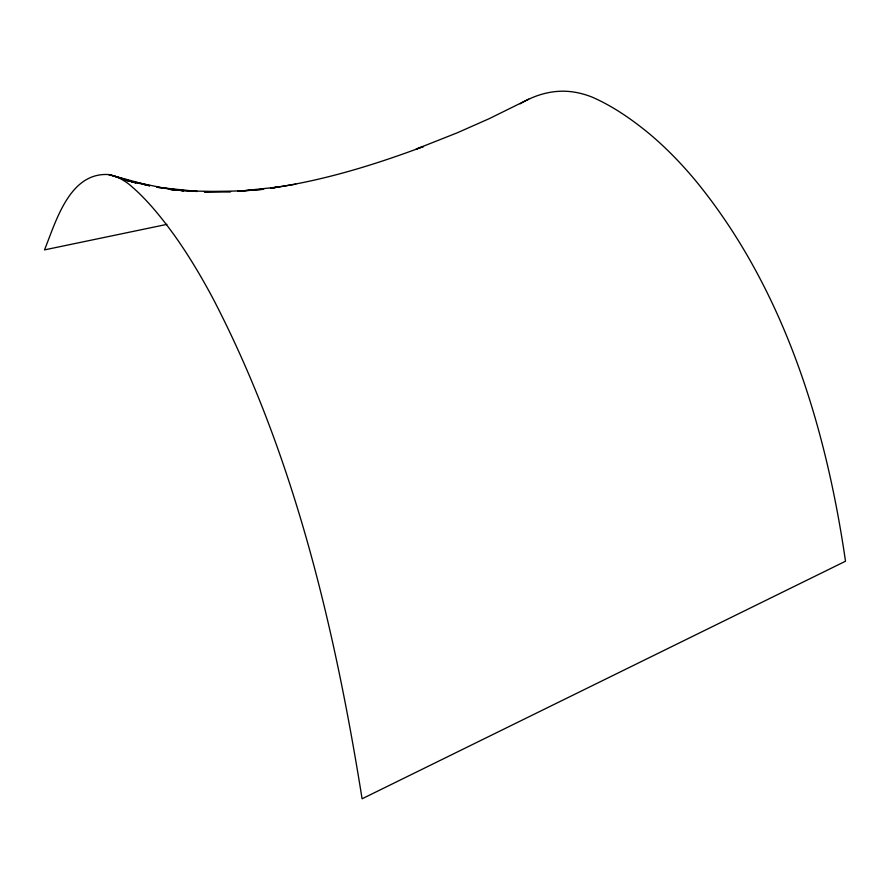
<?xml version="1.0" encoding="UTF-8"?>
<svg xmlns="http://www.w3.org/2000/svg" width="890" height="890" viewBox="0 0 890 890"><rect width="100%" height="100%" fill="white"/><g stroke="black" fill="none" stroke-linecap="round" stroke-linejoin="round"><path stroke-width="1.33" d="M520.094 103.83C533.377 95.842 548.674 90.902 564.271 91.214A208.505 119.95 80.1 0 1 592.206 97.144C613.043 106.255 631.889 119.394 649.389 133.8A408.076 223.19 75.7 0 1 695.935 181.059C783.856 288.538 825.831 425.72 845.5 561.234L362.085 798.786C334.662 627.005 293.911 454.556 213.366 299.218A502.094 153.525 77.4 0 0 174.395 235.327C161.046 217.004 146.75 199.048 129.284 184.453A256.22 83.426 79.6 0 0 108.658 174.562C69.498 172.104 56.081 221.232 44.5 249.89L166.897 224.38M528.682 99.191L489.289 118.637L457.115 132.866L416.175 149.064L423.462 146.527C373.911 165.084 323.014 180.726 270.516 188.213L295.78 184.174M270.516 188.213L276.701 187.212L237.797 191.317L263.685 189.259L244.027 190.76L204.355 191.906L230.577 191.684L190.683 191.016L170.658 189.692M190.683 191.016L197.113 191.428L156.863 187.245L183.574 190.827L163.348 187.957L123.944 179.925M171.981 189.781L197.113 191.428M143.045 184.241L149.654 185.71L108.658 174.551L135.948 182.951L115.322 176.398M124.022 179.947L149.654 185.71"/></g></svg>
